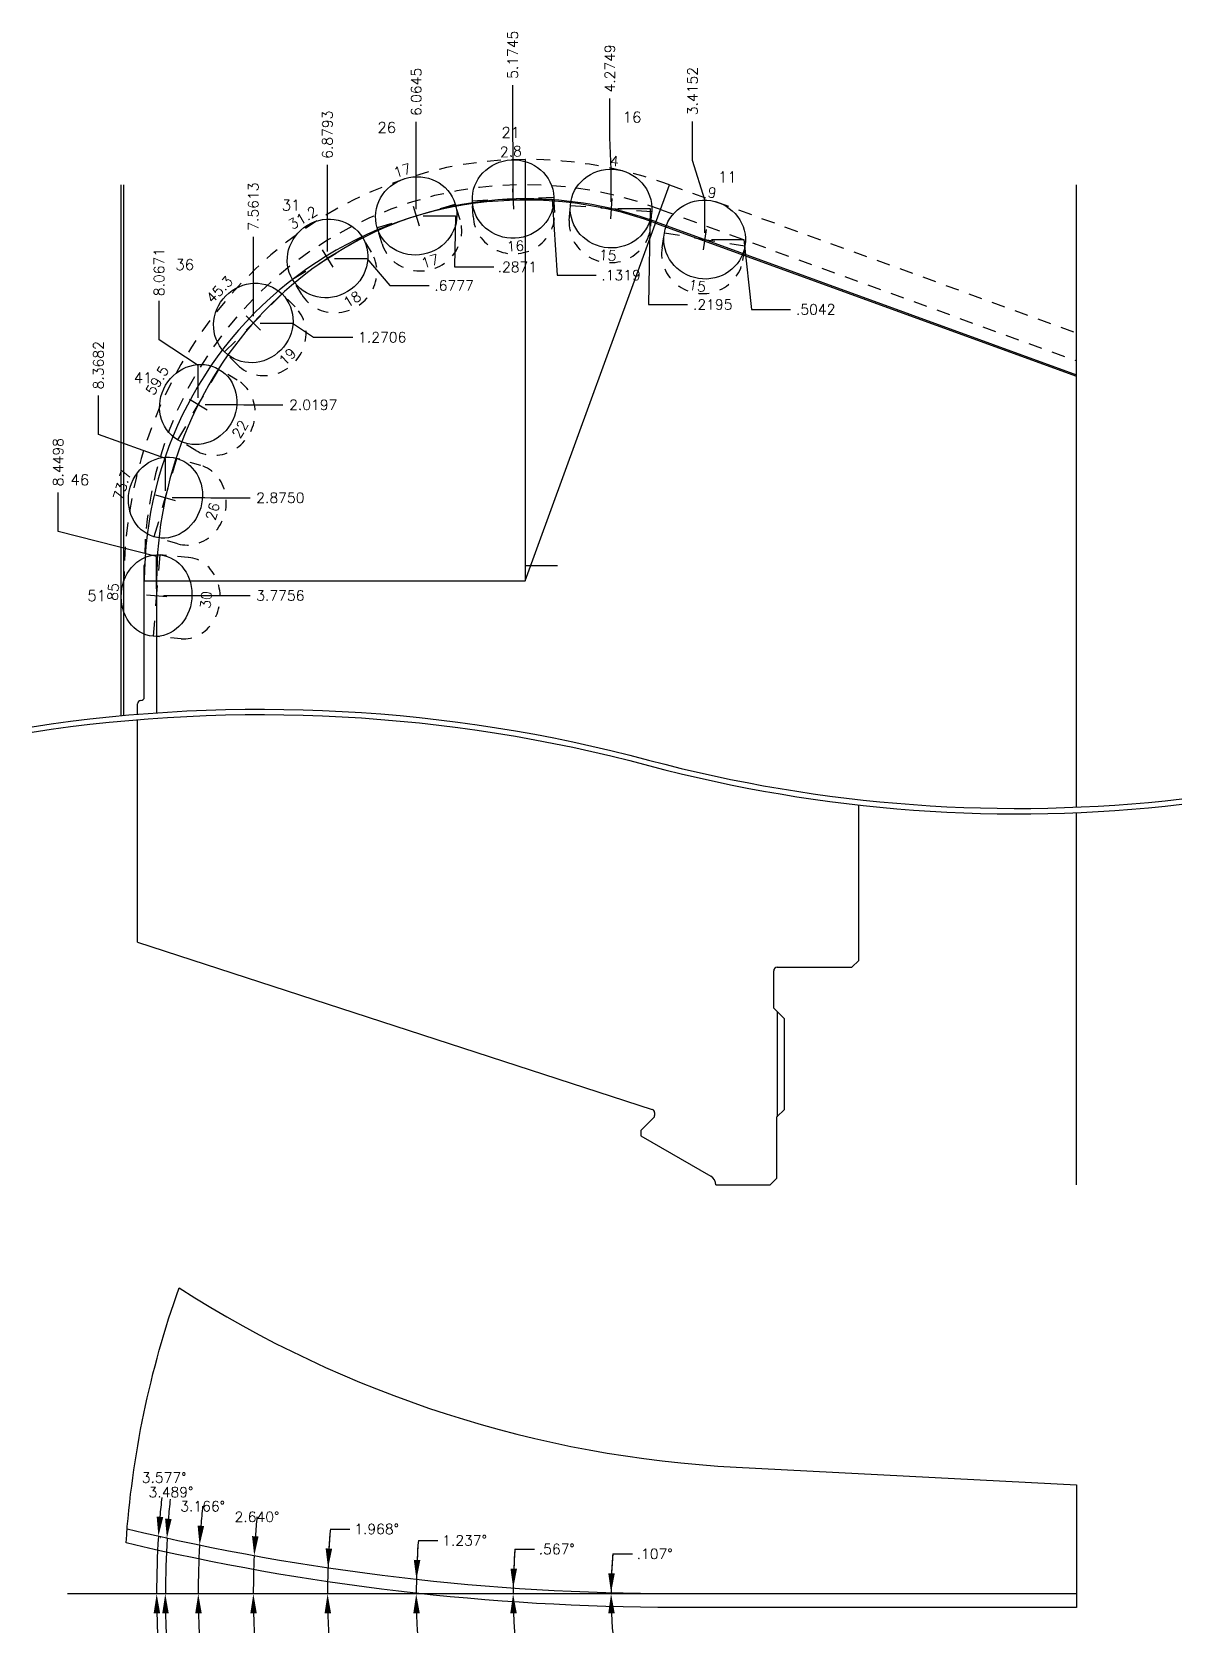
# Model space of a CAD drawing. Header units: inches. Extents: x -44.5 to 26.1, y -53.8 to -39.1.
# Drawn here: x -20.48 to -9.92, y -53.84 to -39.13 of the extents above; entities that cross this region are included whole.
import ezdxf
from ezdxf.enums import TextEntityAlignment as Align

# ---------------------------------------------------------------- set-up
doc = ezdxf.new("R2010")
doc.units = ezdxf.units.IN
doc.header["$MEASUREMENT"] = 0
doc.linetypes.add('CENTER2', pattern=[1.125, 0.75, -0.125, 0.125, -0.125])
doc.linetypes.add('HIDDEN2', pattern=[0.1875, 0.125, -0.0625])
doc.layers.add('Blade_2', color=7, linetype='Continuous', true_color=0xcccc00)
doc.layers.add('CLine', color=5, linetype='CENTER2')
doc.layers.add('Dims', color=4, linetype='Continuous')
doc.styles.add('RomanS', font='romans')
doc.styles.get("Standard").update_dxf_attribs({"font": 'arial.ttf'})
doc.dimstyles.new('Copy of Standard', dxfattribs={"dimtxt": 0.094, "dimasz": 0.18, "dimexe": 0.0625, "dimexo": 0.0625, "dimgap": 0.045, "dimtad": 0, "dimtih": 1, "dimtoh": 1, "dimdec": 4, "dimzin": 4, "dimdsep": 46, "dimtxsty": 'RomanS', "dimcen": 0.09, "dimadec": 3, "dimazin": 1, "dimtfac": 1, "dimtdec": 4, "dimtofl": 0, "dimtmove": 0, "dimatfit": 1, "dimfxl": 1, "dimtolj": 1, "dimtzin": 0, "dimarcsym": 0})

# ---------------------------------------------------------------- blocks, each defined once
blk = doc.blocks.new('*D55')
at = {"layer": 'Dims', "color": 0, "lineweight": -2, "transparency": 16777216}
for p, q in [((-14.414, -40.312), (-14.414, -39.952)), ((-14.302, -40.672), (-14.414, -40.312)), ((-14.302, -40.976), (-14.302, -40.672))]:
    blk.add_line(p, q, dxfattribs=at)
at = {"layer": 'Dims', "color": 0, "transparency": 16777216, "insert": (-14.414, -39.674), "char_height": 0.094, "attachment_point": 5, "rotation": 90, "style": 'RomanS'}
blk.add_mtext('\\A1;3.4152', dxfattribs=at)
blk = doc.blocks.new('*D56')
at = {"layer": 'Dims', "color": 0, "lineweight": -2, "transparency": 16777216}
for p, q in [((-15.173, -40.102), (-15.173, -39.742)), ((-15.162, -40.394), (-15.173, -40.102)), ((-15.162, -40.691), (-15.162, -40.394))]:
    blk.add_line(p, q, dxfattribs=at)
at = {"layer": 'Dims', "color": 0, "transparency": 16777216, "insert": (-15.173, -39.466), "char_height": 0.094, "attachment_point": 5, "rotation": 90, "style": 'RomanS'}
blk.add_mtext('\\A1;4.2749', dxfattribs=at)
blk = doc.blocks.new('*D57')
at = {"layer": 'Dims', "color": 0, "lineweight": -2, "transparency": 16777216}
for p, q in [((-14.24, -41.038), (-13.942, -41.038)), ((-13.942, -41.038), (-13.873, -41.68)), ((-13.873, -41.68), (-13.513, -41.68))]:
    blk.add_line(p, q, dxfattribs=at)
at = {"layer": 'Dims', "color": 0, "transparency": 16777216, "insert": (-13.282, -41.68), "char_height": 0.094, "attachment_point": 5, "style": 'RomanS'}
blk.add_mtext('\\A1;.5042', dxfattribs=at)
blk = doc.blocks.new('*D58')
at = {"layer": 'Dims', "color": 0, "lineweight": -2, "transparency": 16777216}
for p, q in [((-15.099, -40.754), (-14.802, -40.754)), ((-14.802, -40.754), (-14.819, -41.635)), ((-14.819, -41.635), (-14.459, -41.635))]:
    blk.add_line(p, q, dxfattribs=at)
at = {"layer": 'Dims', "color": 0, "transparency": 16777216, "insert": (-14.228, -41.635), "char_height": 0.094, "attachment_point": 5, "style": 'RomanS'}
blk.add_mtext('\\A1;.2195', dxfattribs=at)
blk = doc.blocks.new('*D59')
at = {"layer": 'Dims', "color": 0, "lineweight": -2, "transparency": 16777216}
for p, q in [((-16.065, -39.979), (-16.065, -39.619)), ((-16.062, -40.306), (-16.065, -39.979)), ((-16.062, -40.604), (-16.062, -40.306))]:
    blk.add_line(p, q, dxfattribs=at)
at = {"layer": 'Dims', "color": 0, "transparency": 16777216, "insert": (-16.065, -39.341), "char_height": 0.094, "attachment_point": 5, "rotation": 90, "style": 'RomanS'}
blk.add_mtext('\\A1;5.1745', dxfattribs=at)
blk = doc.blocks.new('*D60')
at = {"layer": 'Dims', "color": 0, "lineweight": -2, "transparency": 16777216}
for p, q in [((-15.999, -40.666), (-15.702, -40.666)), ((-15.702, -40.666), (-15.658, -41.365)), ((-15.658, -41.365), (-15.298, -41.365))]:
    blk.add_line(p, q, dxfattribs=at)
at = {"layer": 'Dims', "color": 0, "transparency": 16777216, "insert": (-15.07, -41.365), "char_height": 0.094, "attachment_point": 5, "style": 'RomanS'}
blk.add_mtext('\\A1;.1319', dxfattribs=at)
blk = doc.blocks.new('*D61')
at = {"layer": 'Dims', "color": 0, "lineweight": -2, "transparency": 16777216}
for p, q in [((-16.952, -40.318), (-16.952, -39.958)), ((-16.952, -40.461), (-16.952, -40.318)), ((-16.952, -40.759), (-16.952, -40.461))]:
    blk.add_line(p, q, dxfattribs=at)
at = {"layer": 'Dims', "color": 0, "transparency": 16777216, "insert": (-16.952, -39.682), "char_height": 0.094, "attachment_point": 5, "rotation": 90, "style": 'RomanS'}
blk.add_mtext('\\A1;6.0645', dxfattribs=at)
blk = doc.blocks.new('*D62')
at = {"layer": 'Dims', "color": 0, "lineweight": -2, "transparency": 16777216}
for p, q in [((-16.889, -40.821), (-16.592, -40.821)), ((-16.592, -40.821), (-16.6, -41.29)), ((-16.6, -41.29), (-16.24, -41.29))]:
    blk.add_line(p, q, dxfattribs=at)
at = {"layer": 'Dims', "color": 0, "transparency": 16777216, "insert": (-16.023, -41.29), "char_height": 0.094, "attachment_point": 5, "style": 'RomanS'}
blk.add_mtext('\\A1;.2871', dxfattribs=at)
blk = doc.blocks.new('*D63')
at = {"layer": 'Dims', "color": 0, "lineweight": -2, "transparency": 16777216}
for p, q in [((-17.768, -40.711), (-17.768, -40.351)), ((-17.766, -40.852), (-17.768, -40.711)), ((-17.766, -41.149), (-17.766, -40.852))]:
    blk.add_line(p, q, dxfattribs=at)
at = {"layer": 'Dims', "color": 0, "transparency": 16777216, "insert": (-17.768, -40.075), "char_height": 0.094, "attachment_point": 5, "rotation": 90, "style": 'RomanS'}
blk.add_mtext('\\A1;6.8793', dxfattribs=at)
blk = doc.blocks.new('*D64')
at = {"layer": 'Dims', "color": 0, "lineweight": -2, "transparency": 16777216}
for p, q in [((-17.704, -41.212), (-17.406, -41.212)), ((-17.406, -41.212), (-17.194, -41.46)), ((-17.194, -41.46), (-16.834, -41.46))]:
    blk.add_line(p, q, dxfattribs=at)
at = {"layer": 'Dims', "color": 0, "transparency": 16777216, "insert": (-16.604, -41.46), "char_height": 0.094, "attachment_point": 5, "style": 'RomanS'}
blk.add_mtext('\\A1;.6777', dxfattribs=at)
blk = doc.blocks.new('*D65')
at = {"layer": 'Dims', "color": 0, "lineweight": -2, "transparency": 16777216}
blk.add_line((-18.448, -41.742), (-18.448, -41.013), dxfattribs=at)
at = {"layer": 'Dims', "color": 0, "transparency": 16777216, "insert": (-18.448, -40.736), "char_height": 0.094, "attachment_point": 5, "rotation": 90, "style": 'RomanS'}
blk.add_mtext('\\A1;7.5613', dxfattribs=at)
blk = doc.blocks.new('*D66')
at = {"layer": 'Dims', "color": 0, "lineweight": -2, "transparency": 16777216}
for p, q in [((-18.386, -41.805), (-18.088, -41.805)), ((-18.088, -41.805), (-17.895, -41.936)), ((-17.895, -41.936), (-17.535, -41.936))]:
    blk.add_line(p, q, dxfattribs=at)
at = {"layer": 'Dims', "color": 0, "transparency": 16777216, "insert": (-17.264, -41.936), "char_height": 0.094, "attachment_point": 5, "style": 'RomanS'}
blk.add_mtext('\\A1;1.2706', dxfattribs=at)
blk = doc.blocks.new('*D67')
at = {"layer": 'Dims', "color": 0, "lineweight": -2, "transparency": 16777216}
for p, q in [((-19.314, -41.961), (-19.314, -41.601)), ((-18.954, -42.194), (-19.314, -41.961)), ((-18.954, -42.491), (-18.954, -42.194))]:
    blk.add_line(p, q, dxfattribs=at)
at = {"layer": 'Dims', "color": 0, "transparency": 16777216, "insert": (-19.314, -41.337), "char_height": 0.094, "attachment_point": 5, "rotation": 90, "style": 'RomanS'}
blk.add_mtext('\\A1;8.0671', dxfattribs=at)
blk = doc.blocks.new('*D68')
at = {"layer": 'Dims', "color": 0, "lineweight": -2, "transparency": 16777216}
for p, q in [((-18.892, -42.554), (-18.594, -42.554)), ((-18.594, -42.554), (-18.536, -42.557)), ((-18.536, -42.557), (-18.176, -42.557))]:
    blk.add_line(p, q, dxfattribs=at)
at = {"layer": 'Dims', "color": 0, "transparency": 16777216, "insert": (-17.898, -42.557), "char_height": 0.094, "attachment_point": 5, "style": 'RomanS'}
blk.add_mtext('\\A1;2.0197', dxfattribs=at)
blk = doc.blocks.new('*D69')
at = {"layer": 'Dims', "color": 0, "lineweight": -2, "transparency": 16777216}
for p, q in [((-19.871, -42.83), (-19.871, -42.47)), ((-19.255, -43.049), (-19.871, -42.83)), ((-19.255, -43.347), (-19.255, -43.049))]:
    blk.add_line(p, q, dxfattribs=at)
at = {"layer": 'Dims', "color": 0, "transparency": 16777216, "insert": (-19.871, -42.193), "char_height": 0.094, "attachment_point": 5, "rotation": 90, "style": 'RomanS'}
blk.add_mtext('\\A1;8.3682', dxfattribs=at)
blk = doc.blocks.new('*D70')
at = {"layer": 'Dims', "color": 0, "lineweight": -2, "transparency": 16777216}
for p, q in [((-19.193, -43.409), (-18.895, -43.409)), ((-18.895, -43.409), (-18.838, -43.411)), ((-18.838, -43.411), (-18.478, -43.411))]:
    blk.add_line(p, q, dxfattribs=at)
at = {"layer": 'Dims', "color": 0, "transparency": 16777216, "insert": (-18.2, -43.411), "char_height": 0.094, "attachment_point": 5, "style": 'RomanS'}
blk.add_mtext('\\A1;2.8750', dxfattribs=at)
blk = doc.blocks.new('*D71')
at = {"layer": 'Dims', "color": 0, "lineweight": -2, "transparency": 16777216}
for p, q in [((-20.241, -43.721), (-20.241, -43.361)), ((-19.337, -43.95), (-20.241, -43.721)), ((-19.337, -44.247), (-19.337, -43.95))]:
    blk.add_line(p, q, dxfattribs=at)
at = {"layer": 'Dims', "color": 0, "transparency": 16777216, "insert": (-20.241, -43.084), "char_height": 0.094, "attachment_point": 5, "rotation": 90, "style": 'RomanS'}
blk.add_mtext('\\A1;8.4498', dxfattribs=at)
blk = doc.blocks.new('*D72')
at = {"layer": 'Dims', "color": 0, "lineweight": -2, "transparency": 16777216}
for p, q in [((-19.274, -44.31), (-18.977, -44.31)), ((-18.977, -44.31), (-18.838, -44.309)), ((-18.838, -44.309), (-18.478, -44.309))]:
    blk.add_line(p, q, dxfattribs=at)
at = {"layer": 'Dims', "color": 0, "transparency": 16777216, "insert": (-18.2, -44.309), "char_height": 0.094, "attachment_point": 5, "style": 'RomanS'}
blk.add_mtext('\\A1;3.7756', dxfattribs=at)
blk = doc.blocks.new('CMark')
at = {"layer": 'CLine'}
for p, q in [((-0.094, 0), (0.094, 0)), ((0, 0.094), (0, -0.094))]:
    blk.add_line(p, q, dxfattribs=at)
blk = doc.blocks.new('1913@15')
for p, q in [((-0.233, 0), (-0.375, 0)), ((0.233, 0), (0.375, 0))]:
    blk.add_line(p, q)
at = {"color": 8, "linetype": 'HIDDEN2', "ltscale": 0.5}
for p, q in [((-0.375, -0.135), (-0.375, 0)), ((0.375, -0.135), (0.375, 0))]:
    blk.add_line(p, q, dxfattribs=at)
blk.add_ellipse((0, 0), major_axis=(-0.375, 0), ratio=0.965926)
blk.add_ellipse((0, -0.135), major_axis=(-0.375, 0), ratio=0.965926, start_param=0, end_param=3.141593, dxfattribs=at)
blk.add_blockref('CMark', (0, 0))
at = {"style": 'RomanS'}
blk.add_text('15', height=0.094, dxfattribs=at).set_placement((0, -0.43), align=Align.MIDDLE_CENTER)
blk.add_attdef('ANG', text='', height=0.094, dxfattribs=at).set_placement((0, 0.362), align=Align.BOTTOM_CENTER)
blk = doc.blocks.new('1913@16')
for p, q in [((-0.233, 0), (-0.375, 0)), ((0.233, 0), (0.375, 0))]:
    blk.add_line(p, q)
at = {"color": 8, "linetype": 'HIDDEN2', "ltscale": 0.5}
for p, q in [((-0.375, -0.143), (-0.375, 0)), ((0.375, -0.143), (0.375, 0))]:
    blk.add_line(p, q, dxfattribs=at)
blk.add_ellipse((0, 0), major_axis=(-0.375, 0), ratio=0.961253)
blk.add_ellipse((0, -0.143), major_axis=(-0.375, 0), ratio=0.961253, start_param=0, end_param=3.141593, dxfattribs=at)
blk.add_blockref('CMark', (0, 0))
at = {"style": 'RomanS'}
blk.add_text('16', height=0.094, dxfattribs=at).set_placement((0, -0.432), align=Align.MIDDLE_CENTER)
blk.add_attdef('ANG', text='', height=0.094, dxfattribs=at).set_placement((0, 0.362), align=Align.BOTTOM_CENTER)
blk = doc.blocks.new('1913@17')
for p, q in [((-0.233, 0), (-0.375, 0)), ((0.233, 0), (0.375, 0))]:
    blk.add_line(p, q)
at = {"color": 8, "linetype": 'HIDDEN2', "ltscale": 0.5}
for p, q in [((-0.375, -0.152), (-0.375, 0)), ((0.375, -0.152), (0.375, 0))]:
    blk.add_line(p, q, dxfattribs=at)
blk.add_ellipse((0, 0), major_axis=(-0.375, 0), ratio=0.956293)
blk.add_ellipse((0, -0.152), major_axis=(-0.375, 0), ratio=0.956293, start_param=0, end_param=3.141593, dxfattribs=at)
blk.add_blockref('CMark', (0, 0))
at = {"style": 'RomanS'}
blk.add_text('17', height=0.094, dxfattribs=at).set_placement((0, -0.435), align=Align.MIDDLE_CENTER)
blk.add_attdef('ANG', text='', height=0.094, dxfattribs=at).set_placement((0, 0.362), align=Align.BOTTOM_CENTER)
blk = doc.blocks.new('1913@18')
for p, q in [((-0.233, 0), (-0.375, 0)), ((0.233, 0), (0.375, 0))]:
    blk.add_line(p, q)
at = {"color": 8, "linetype": 'HIDDEN2', "ltscale": 0.5}
for p, q in [((-0.375, -0.161), (-0.375, 0)), ((0.375, -0.161), (0.375, 0))]:
    blk.add_line(p, q, dxfattribs=at)
blk.add_ellipse((0, 0), major_axis=(-0.375, 0), ratio=0.951067)
blk.add_ellipse((0, -0.161), major_axis=(-0.375, 0), ratio=0.951067, start_param=0, end_param=3.141593, dxfattribs=at)
blk.add_blockref('CMark', (0, 0))
at = {"style": 'RomanS'}
blk.add_text('18', height=0.094, dxfattribs=at).set_placement((0, -0.437), align=Align.MIDDLE_CENTER)
blk.add_attdef('ANG', text='', height=0.094, dxfattribs=at).set_placement((0, 0.362), align=Align.BOTTOM_CENTER)
blk = doc.blocks.new('1913@19')
for p, q in [((-0.233, 0), (-0.375, 0)), ((0.233, 0), (0.375, 0))]:
    blk.add_line(p, q)
at = {"color": 8, "linetype": 'HIDDEN2', "ltscale": 0.5}
for p, q in [((-0.375, -0.169), (-0.375, 0)), ((0.375, -0.169), (0.375, 0))]:
    blk.add_line(p, q, dxfattribs=at)
blk.add_ellipse((0, 0), major_axis=(-0.375, 0), ratio=0.9456)
blk.add_ellipse((0, -0.169), major_axis=(-0.375, 0), ratio=0.9456, start_param=0, end_param=3.141593, dxfattribs=at)
blk.add_blockref('CMark', (0, 0))
at = {"style": 'RomanS'}
blk.add_text('19', height=0.094, dxfattribs=at).set_placement((0, -0.441), align=Align.MIDDLE_CENTER)
blk.add_attdef('ANG', text='', height=0.094, dxfattribs=at).set_placement((0, 0.362), align=Align.BOTTOM_CENTER)
blk = doc.blocks.new('1913@22')
for p, q in [((-0.233, 0), (-0.375, 0)), ((0.233, 0), (0.375, 0))]:
    blk.add_line(p, q)
at = {"color": 8, "linetype": 'HIDDEN2', "ltscale": 0.5}
for p, q in [((-0.375, -0.195), (-0.375, 0)), ((0.375, -0.195), (0.375, 0))]:
    blk.add_line(p, q, dxfattribs=at)
blk.add_ellipse((0, 0), major_axis=(-0.375, 0), ratio=0.927173)
blk.add_ellipse((0, -0.195), major_axis=(-0.375, 0), ratio=0.927173, start_param=0, end_param=3.141593, dxfattribs=at)
blk.add_blockref('CMark', (0, 0))
at = {"style": 'RomanS'}
blk.add_text('22', height=0.094, dxfattribs=at).set_placement((0, -0.445), align=Align.MIDDLE_CENTER)
blk.add_attdef('ANG', text='', height=0.094, dxfattribs=at).set_placement((0, 0.362), align=Align.BOTTOM_CENTER)
blk = doc.blocks.new('1913@26')
for p, q in [((-0.233, 0), (-0.375, 0)), ((0.233, 0), (0.375, 0))]:
    blk.add_line(p, q)
at = {"color": 8, "linetype": 'HIDDEN2', "ltscale": 0.5}
for p, q in [((-0.375, -0.228), (-0.375, 0)), ((0.375, -0.228), (0.375, 0))]:
    blk.add_line(p, q, dxfattribs=at)
blk.add_ellipse((0, 0), major_axis=(-0.375, 0), ratio=0.8988)
blk.add_ellipse((0, -0.228), major_axis=(-0.375, 0), ratio=0.8988, start_param=0, end_param=3.141593, dxfattribs=at)
blk.add_blockref('CMark', (0, 0))
at = {"style": 'RomanS'}
blk.add_text('26', height=0.094, dxfattribs=at).set_placement((0, -0.451), align=Align.MIDDLE_CENTER)
blk.add_attdef('ANG', text='', height=0.094, dxfattribs=at).set_placement((0, 0.34), align=Align.BOTTOM_CENTER)
blk = doc.blocks.new('1913@30')
at = {"color": 8, "linetype": 'HIDDEN2', "ltscale": 0.5}
for p, q in [((-0.375, -0.26), (-0.375, 0)), ((0.375, -0.26), (0.375, 0))]:
    blk.add_line(p, q, dxfattribs=at)
for p, q in [((-0.233, 0), (-0.375, 0)), ((0.233, 0), (0.375, 0))]:
    blk.add_line(p, q)
blk.add_ellipse((0, 0), major_axis=(-0.375, 0), ratio=0.866025)
blk.add_ellipse((0, -0.26), major_axis=(-0.375, 0), ratio=0.866025, start_param=0, end_param=3.141593, dxfattribs=at)
blk.add_blockref('CMark', (0, 0))
at = {"style": 'RomanS'}
blk.add_text('30', height=0.094, dxfattribs=at).set_placement((0, -0.455), align=Align.MIDDLE_CENTER)
blk.add_attdef('ANG', text='', height=0.094, dxfattribs=at).set_placement((0, 0.325), align=Align.BOTTOM_CENTER)
blk = doc.blocks.new('*D166')
at = {"layer": 'Dims', "color": 0, "lineweight": -2, "transparency": 16777216}
blk.add_line((-15.146, -53.114), (-14.966, -53.114), dxfattribs=at)
for start, end in [(175.0666, 179.8931), (175.0677, 177.4804), (182.4127, 184.8254)]:
    blk.add_arc((-10.887, -53.481), 4.275, start, end, dxfattribs=at)
at = {"layer": 'Dims', "color": 0, "transparency": 16777216}
for points in [[(-15.128, -53.294), (-15.188, -53.293), (-15.162, -53.473)], [(-15.188, -53.662), (-15.128, -53.661), (-15.162, -53.481)]]:
    blk.add_solid(points, dxfattribs=at)
at = {"layer": 'Dims', "color": 0, "transparency": 16777216, "insert": (-14.762, -53.114), "char_height": 0.094, "attachment_point": 5, "style": 'RomanS'}
blk.add_mtext('\\A1;.107°', dxfattribs=at)
blk = doc.blocks.new('*D167')
at = {"layer": 'Dims', "color": 0, "lineweight": -2, "transparency": 16777216}
blk.add_line((-16.045, -53.07), (-15.865, -53.07), dxfattribs=at)
for start, end in [(175.4464, 179.4334), (175.447, 177.4402), (181.9932, 183.9864)]:
    blk.add_arc((-10.887, -53.481), 5.174, start, end, dxfattribs=at)
at = {"layer": 'Dims', "color": 0, "transparency": 16777216}
for points in [[(-16.026, -53.251), (-16.086, -53.249), (-16.061, -53.43)], [(-16.088, -53.662), (-16.028, -53.661), (-16.062, -53.481)]]:
    blk.add_solid(points, dxfattribs=at)
at = {"layer": 'Dims', "color": 0, "transparency": 16777216, "insert": (-15.661, -53.07), "char_height": 0.094, "attachment_point": 5, "style": 'RomanS'}
blk.add_mtext('\\A1;.567°', dxfattribs=at)
blk = doc.blocks.new('*D168')
at = {"layer": 'Dims', "color": 0, "lineweight": -2, "transparency": 16777216}
blk.add_line((-16.932, -52.991), (-16.752, -52.991), dxfattribs=at)
for start, end in [(175.3617, 178.7634), (175.3621, 177.0627), (181.7007, 183.4013)]:
    blk.add_arc((-10.887, -53.481), 6.065, start, end, dxfattribs=at)
at = {"layer": 'Dims', "color": 0, "transparency": 16777216}
for points in [[(-16.914, -53.172), (-16.974, -53.169), (-16.95, -53.35)], [(-16.979, -53.662), (-16.919, -53.661), (-16.952, -53.481)]]:
    blk.add_solid(points, dxfattribs=at)
at = {"layer": 'Dims', "color": 0, "transparency": 16777216, "insert": (-16.508, -52.991), "char_height": 0.094, "attachment_point": 5, "style": 'RomanS'}
blk.add_mtext('\\A1;1.237°', dxfattribs=at)
blk = doc.blocks.new('*D169')
at = {"layer": 'Dims', "color": 0, "lineweight": -2, "transparency": 16777216}
blk.add_line((-17.741, -52.886), (-17.561, -52.886), dxfattribs=at)
for start, end in [(175.0333, 178.032), (175.0336, 176.5328), (181.4992, 182.9984)]:
    blk.add_arc((-10.887, -53.481), 6.879, start, end, dxfattribs=at)
at = {"layer": 'Dims', "color": 0, "transparency": 16777216}
for points in [[(-17.724, -53.067), (-17.784, -53.064), (-17.762, -53.245)], [(-17.794, -53.662), (-17.734, -53.661), (-17.766, -53.481)]]:
    blk.add_solid(points, dxfattribs=at)
at = {"layer": 'Dims', "color": 0, "transparency": 16777216, "insert": (-17.316, -52.886), "char_height": 0.094, "attachment_point": 5, "style": 'RomanS'}
blk.add_mtext('\\A1;1.968°', dxfattribs=at)
blk = doc.blocks.new('*D170')
at = {"layer": 'Dims', "color": 0, "lineweight": -2, "transparency": 16777216}
for start, end in [(174.6316, 175.9955), (181.364, 182.728)]:
    blk.add_arc((-10.887, -53.481), 7.561, start, end, dxfattribs=at)
at = {"layer": 'Dims', "color": 0, "transparency": 16777216}
for points in [[(-18.4, -52.955), (-18.46, -52.951), (-18.44, -53.133)], [(-18.476, -53.662), (-18.416, -53.661), (-18.448, -53.481)]]:
    blk.add_solid(points, dxfattribs=at)
at = {"layer": 'Dims', "color": 0, "transparency": 16777216, "insert": (-18.415, -52.774), "char_height": 0.094, "attachment_point": 5, "style": 'RomanS'}
blk.add_mtext('\\A1;2.640°', dxfattribs=at)
blk = doc.blocks.new('*D171')
at = {"layer": 'Dims', "color": 0, "lineweight": -2, "transparency": 16777216}
for start, end in [(174.2767, 175.5552), (181.2785, 182.5569)]:
    blk.add_arc((-10.887, -53.481), 8.067, start, end, dxfattribs=at)
at = {"layer": 'Dims', "color": 0, "transparency": 16777216}
for points in [[(-18.9, -52.858), (-18.96, -52.854), (-18.942, -53.036)], [(-18.982, -53.662), (-18.922, -53.661), (-18.954, -53.481)]]:
    blk.add_solid(points, dxfattribs=at)
at = {"layer": 'Dims', "color": 0, "transparency": 16777216, "insert": (-18.914, -52.677), "char_height": 0.094, "attachment_point": 5, "style": 'RomanS'}
blk.add_mtext('\\A1;3.166°', dxfattribs=at)
blk = doc.blocks.new('*D172')
at = {"layer": 'Dims', "color": 0, "lineweight": -2, "transparency": 16777216}
for p, q in [((-19.302, -52.968), (-19.304, -52.968)), ((-19.318, -53.481), (-19.32, -53.481))]:
    blk.add_line(p, q, dxfattribs=at)
for start, end in [(174.047, 175.2792), (181.2321, 182.4643)]:
    blk.add_arc((-10.887, -53.481), 8.37, start, end, dxfattribs=at)
at = {"layer": 'Dims', "color": 0, "transparency": 16777216}
for points in [[(-19.199, -52.795), (-19.259, -52.79), (-19.242, -52.972)], [(-19.285, -53.662), (-19.225, -53.661), (-19.257, -53.481)]]:
    blk.add_solid(points, dxfattribs=at)
at = {"layer": 'Dims', "color": 0, "transparency": 16777216, "insert": (-19.205, -52.547), "char_height": 0.094, "attachment_point": 5, "style": 'RomanS'}
blk.add_mtext('\\A1;3.489°', dxfattribs=at)
blk = doc.blocks.new('*D173')
at = {"layer": 'Dims', "color": 0, "lineweight": -2, "transparency": 16777216}
for p, q in [((-19.258, -52.958), (-19.257, -52.958)), ((-19.274, -53.481), (-19.273, -53.481))]:
    blk.add_line(p, q, dxfattribs=at)
for start, end in [(173.9816, 175.2022), (181.2207, 182.4414)]:
    blk.add_arc((-10.887, -53.481), 8.449, start, end, dxfattribs=at)
at = {"layer": 'Dims', "color": 0, "transparency": 16777216}
for points in [[(-19.276, -52.777), (-19.336, -52.772), (-19.32, -52.954)], [(-19.364, -53.662), (-19.304, -53.661), (-19.336, -53.481)]]:
    blk.add_solid(points, dxfattribs=at)
at = {"layer": 'Dims', "color": 0, "transparency": 16777216, "insert": (-19.268, -52.414), "char_height": 0.094, "attachment_point": 5, "style": 'RomanS'}
blk.add_mtext('\\A1;3.577°', dxfattribs=at)

msp = doc.modelspace()

# ---------------------------------------------------------------- linework, layer by layer
for p, q in [((-15.94959, -40.30188), (-15.94959, -44.0341)), ((-15.94959, -44.1751), (-14.62487, -40.53546)), ((-10.88709, -46.25378), (-10.88709, -40.53412)), ((-14.75252, -40.88617), (-10.88709, -42.29307)), ((-19.44959, -45.24187), (-19.44959, -44.03412)), ((-15.94959, -44.0341), (-15.655, -44.0341)), ((-15.94959, -44.0341), (-15.94959, -44.1751)), ((-19.44959, -44.1751), (-19.35852, -44.1751)), ((-19.35852, -44.1751), (-15.94959, -44.1751)), ((-19.51209, -45.3997), (-19.51209, -45.30437)), ((-19.51209, -47.49417), (-19.51209, -45.44928)), ((-12.88709, -47.66254), (-12.88709, -46.23353)), ((-10.88709, -49.72504), (-10.88709, -46.30336)), ((-19.51209, -47.49417), (-14.78368, -49.03053)), ((-13.66809, -48.10004), (-13.66809, -47.75629)), ((-13.63684, -47.72504), (-12.94959, -47.72504)), ((-12.88709, -47.66254), (-12.94959, -47.72504)), ((-13.56944, -48.19869), (-13.66809, -48.10004)), ((-13.63709, -48.13104), (-13.63709, -49.09754)), ((-13.56944, -49.02989), (-13.56944, -48.19869)), ((-14.77124, -49.10919), (-14.88709, -49.22504)), ((-14.76209, -49.06025), (-14.76209, -49.0871)), ((-13.63959, -49.10004), (-13.56944, -49.02989)), ((-13.63959, -49.66254), (-13.63959, -49.10004)), ((-14.88709, -49.22504), (-14.88709, -49.27399)), ((-14.88709, -49.27399), (-14.24647, -49.64385)), ((-13.63959, -49.66254), (-13.70209, -49.72504)), ((-14.19959, -49.72504), (-13.70209, -49.72504))]:
    msp.add_line(p, q)
at = {"color": 1}
for p, q in [((-19.66209, -45.41288), (-19.66209, -40.53412)), ((-19.63709, -45.41057), (-19.63709, -40.53412)), ((-14.74876, -40.87584), (-10.88709, -42.28137)), ((-19.33692, -44.1751), (-19.33692, -45.38971)), ((-14.57459, -53.48127), (-20.15427, -53.48127))]:
    msp.add_line(p, q, dxfattribs=at)
at = {"color": 1, "linetype": 'HIDDEN2'}
msp.add_line((-14.62487, -40.53546), (-10.88709, -41.8959), dxfattribs=at)
at = {"linetype": 'HIDDEN2'}
msp.add_line((-14.70732, -40.76198), (-10.88709, -42.15243), dxfattribs=at)
for points in [[(-20.48099, -45.51416, -0.10386226), (-14.81741, -45.82048, 0.09441162), (-9.91778, -46.17757)], [(-20.48099, -45.56374, -0.10386226), (-14.81741, -45.87007, 0.09441162), (-9.91778, -46.22715)]]:
    msp.add_lwpolyline(points, format="xyb")
msp.add_lwpolyline([(-10.88709, -53.48127), (-10.88709, -53.60627), (-14.57459, -53.60627, -0.05855771), (-19.617, -53.0137, -0.06868801), (-19.13006, -50.67098, 0.13017643), (-14.01209, -52.3175), (-10.88709, -52.48127)], format="xyb", close=True)
at = {"color": 1}
msp.add_lwpolyline([(-10.88709, -53.48127), (-14.57459, -53.48127, -0.05879018), (-19.60751, -52.88745)], format="xyb", dxfattribs=at)
at = {"color": 1, "linetype": 'HIDDEN2'}
msp.add_arc((-15.94959, -44.1751), 3.87322, 70, 90, dxfattribs=at)
at = {"color": 9, "linetype": 'HIDDEN2'}
msp.add_arc((-15.94959, -44.0341), 3.5, 69.210524, 180, dxfattribs=at)
for centre, radius, start, end in [((-15.94959, -44.1751), 3.5, 70, 180), ((-19.48084, -45.30437), 0.03125, 90, 180), ((-19.48084, -45.24187), 0.03125, 270, 0), ((-13.63684, -47.75629), 0.03125, 90, 180), ((-14.79334, -49.06025), 0.03125, 0, 72), ((-14.79334, -49.0871), 0.03125, 315, 0), ((-14.29334, -49.72504), 0.09375, 0, 60), ((-10.88709, -53.48127), 8.44983, 176.422922, 180), ((-10.88709, -53.48127), 8.36824, 176.511323, 180), ((-10.88709, -53.48127), 8.06706, 176.833677, 180), ((-10.88709, -53.48127), 7.56133, 177.359519, 180), ((-10.88709, -53.48127), 6.87929, 178.032016, 180), ((-10.88709, -53.48127), 6.06451, 178.763379, 180), ((-10.88709, -53.48127), 5.17446, 179.433444, 180), ((-10.88709, -53.48127), 4.27489, 179.893062, 180)]:
    msp.add_arc(centre, radius, start, end)
at = {"color": 1}
msp.add_arc((-15.94959, -44.1751), 3.511, 70, 90, dxfattribs=at)
at = {"color": 1, "linetype": 'HIDDEN2'}
msp.add_ellipse((-15.94959, -44.1751), major_axis=(0, 3.87322), ratio=0.95205068, start_param=0, end_param=1.57079633, dxfattribs=at)
at = {"color": 1}
msp.add_ellipse((-15.94959, -44.1751), major_axis=(0, 3.511), ratio=0.96477758, start_param=0, end_param=1.57079633, dxfattribs=at)

# ---------------------------------------------------------------- block references
at = {"layer": 'Blade_2'}
for name, p, rotation, values in [('1913@16', (-16.06155, -40.66602), 2.799999999999999, {'ANG': '2.8'}), ('1913@15', (-15.16198, -40.75358), 356, {'ANG': '4'}), ('1913@17', (-16.9516, -40.82123), 17, {'ANG': '17'}), ('1913@15', (-14.30231, -41.03833), 351, {'ANG': '9'}), ('1913@18', (-17.76638, -41.21183), 31.2, {'ANG': '31.2'}), ('1913@19', (-18.44842, -41.80472), 45.3, {'ANG': '45.3'}), ('1913@22', (-18.95415, -42.55382), 59.5, {'ANG': '59.5'}), ('1913@26', (-19.25533, -43.40913), 73.7, {'ANG': '73.7'}), ('1913@30', (-19.33692, -44.30967), 85, {'ANG': '85'})]:
    msp.add_blockref(name, p, dxfattribs=dict(at, rotation=rotation)).add_auto_attribs(values)

# ---------------------------------------------------------------- texts
at = {"layer": 'Blade_2', "char_height": 0.1, "attachment_point": 5}
for s, insert in [('{\\Fromans|c0;16}', (-14.96856, -39.91333)), ('{\\Fromans|c0;26}', (-17.22223, -40.00873)), ('{\\Fromans|c0;21}', (-16.08331, -40.05427)), ('{\\Fromans|c0;11}', (-14.09292, -40.46303)), ('{\\Fromans|c0;31}', (-18.10091, -40.72216)), ('{\\Fromans|c0;36}', (-19.0781, -41.26832)), ('{\\Fromans|c0;41}', (-19.46026, -42.30844)), ('{\\Fromans|c0;46}', (-20.04125, -43.24544)), ('{\\Fromans|c0;51}', (-19.88709, -44.30967))]:
    msp.add_mtext_dynamic_manual_height_columns(s, width=0.2790132, gutter_width=1, heights=[0], dxfattribs=dict(at, insert=insert))

# ---------------------------------------------------------------- dimensions: what is measured, and where the dimension line sits
at = {"layer": 'Dims'}
for feature_location, offset, dtype, origin, picture, middle in [((-16.06155, -40.66602), (-0.00352, 1.04742), 1, (-10.88709, -40.53412), '*D59', (-16.06507, -39.34084)), ((-15.16198, -40.75358), (-0.01146, 1.01199), 1, (-10.88709, -40.53412), '*D56', (-15.17343, -39.46607)), ((-16.9516, -40.82123), (-0.00037, 0.86349), 1, (-10.88709, -40.53412), '*D61', (-16.95197, -39.68221)), ((-14.30231, -41.03833), (-0.11122, 1.08609), 1, (-10.88709, -40.53412), '*D55', (-14.41353, -39.67448)), ((-17.76638, -41.21183), (-0.00115, 0.86133), 1, (-10.88709, -40.53412), '*D63', (-17.76753, -40.07498)), ((-19.33692, -44.30967), (-0.90441, 0.94823), 1, (-10.88709, -40.53412), '*D71', (-20.24133, -43.08368)), ((-19.25533, -43.40913), (-0.61519, 0.93868), 1, (-10.88709, -40.53412), '*D69', (-19.87052, -42.19269)), ((-18.95415, -42.55382), (-0.36015, 0.9525), 1, (-10.88709, -40.53412), '*D67', (-19.3143, -41.33699)), ((-19.336921, -44.309673), (0.859241, 0.000814), 0, (-10.887091, -40.534122), '*D72', (-18.199918, -44.30886)), ((-19.25533, -43.40913), (0.77765, -0.00196), 0, (-10.88709, -40.53412), '*D70', (-18.19992, -43.41109)), ((-18.95415, -42.55382), (0.77806, -0.00344), 0, (-10.88709, -40.53412), '*D68', (-17.89833, -42.55727)), ((-18.44842, -41.80472), (0, 0.79126), 1, (-10.88709, -40.53412), '*D65', (-18.44842, -40.73569)), ((-18.44842, -41.80472), (0.91364, -0.13102), 0, (-10.88709, -40.53412), '*D66', (-17.26373, -41.93573)), ((-17.76638, -41.21183), (0.93205, -0.24802), 0, (-10.88709, -40.53412), '*D64', (-16.60357, -41.45985)), ((-16.9516, -40.82123), (0.71166, -0.46847), 0, (-10.88709, -40.53412), '*D62', (-16.0226, -41.2897)), ((-16.06155, -40.66602), (0.76312, -0.69886), 0, (-10.88709, -40.53412), '*D60', (-15.0699, -41.36488)), ((-15.16198, -40.75358), (0.70272, -0.88153), 0, (-10.88709, -40.53412), '*D58', (-14.2285, -41.63511)), ((-14.30231, -41.03833), (0.78964, -0.64182), 0, (-10.88709, -40.53412), '*D57', (-13.28191, -41.68015))]:
    dim = msp.add_ordinate_dim(feature_location=feature_location, offset=offset, dtype=dtype, origin=origin, dimstyle='Copy of Standard', dxfattribs=at)
    dim.commit()
    dim.dimension.update_dxf_attribs({"geometry": picture, "text_midpoint": middle})
for base, p1, p2, picture, middle in [((-19.33417, -53.30546), (-19.32046, -52.95408), (-19.33692, -53.48127), '*D173', (-19.26829, -52.41375)), ((-19.25567, -53.3114), (-19.23982, -52.97205), (-19.25533, -53.48127), '*D172', (-19.20505, -52.54665)), ((-18.95278, -53.33268), (-18.94184, -53.03569), (-18.95415, -53.48127), '*D171', (-18.91394, -52.6768)), ((-18.44753, -53.36512), (-18.44039, -53.13293), (-18.44842, -53.48127), '*D170', (-18.41525, -52.77383))]:
    dim = msp.add_angular_dim_3p(base=base, center=(-10.88709, -53.48127), p1=p1, p2=p2, dimstyle='Copy of Standard', dxfattribs=at)
    dim.commit()
    dim.dimension.update_dxf_attribs({"geometry": picture, "text_midpoint": middle, "dimtype": 165})
for base, center, p1, p2, picture, middle in [((-17.76593, -53.40251), (-10.88709, -53.48127), (-17.76233, -53.24503), (-17.76638, -53.48127), '*D169', (-17.31636, -52.88569)), ((-16.95144, -53.43764), (-10.88709, -53.48127), (-16.95019, -53.35039), (-16.9516, -53.48127), '*D168', (-16.50755, -52.99086)), ((-16.061521, -53.464216), (-10.887091, -53.481272), (-16.061296, -53.430106), (-16.061549, -53.481272), '*D167', (-15.661312, -53.070465)), ((-15.16198, -53.47861), (-10.88709, -53.48127), (-15.16197, -53.47329), (-15.16198, -53.48127), '*D166', (-14.76224, -53.11364))]:
    dim = msp.add_angular_dim_3p(base=base, center=center, p1=p1, p2=p2, dimstyle='Copy of Standard', dxfattribs=at)
    dim.commit()
    dim.dimension.update_dxf_attribs({"geometry": picture, "text_midpoint": middle})

doc.saveas('drawing.dxf')
